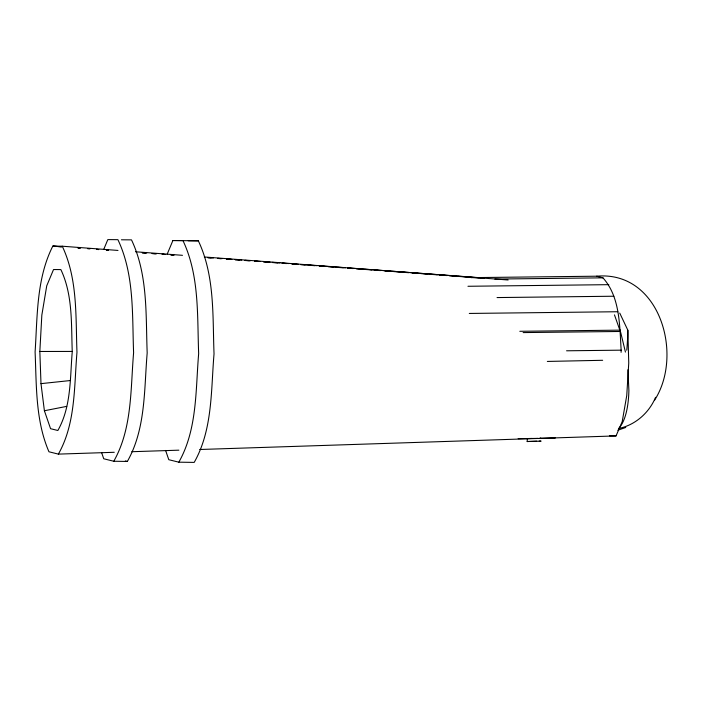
<?xml version="1.0" encoding="UTF-8"?>
<svg xmlns="http://www.w3.org/2000/svg" width="702" height="702" viewBox="0 0 702 702"><rect width="100%" height="100%" fill="white"/><g stroke="black" fill="none" stroke-linecap="round" stroke-linejoin="round"><path stroke-width="1.05" d="M621.086 352.307L621.165 350.166C619.541 325.737 620.27 297.157 602.948 277.834L596.665 276.202L471.095 277.641M39.838 351.474L41.839 315.101L46.736 285.811L53.536 269.533L60.863 269.586C72.929 295.094 71.192 324.184 72.253 351.684C69.998 378.132 71.341 406.677 57.854 430.493L50.562 428.694L44.393 410.749L40.988 383.643L39.838 351.474L72.227 351.43M627.921 369.743L628.895 390.514A80.528 29.326 78.4 0 1 618.594 428.527C635.257 425.105 649.104 412.855 655.58 397.306M103.756 249.342L107.827 239.601L117.91 239.672C134.53 274.798 132.134 314.856 133.599 352.72C130.493 389.145 132.345 428.448 113.768 461.249L103.729 458.766L101.614 452.606M167.181 254.177L172.885 240.532L182.968 240.602C199.587 275.728 197.192 315.786 198.657 353.65C195.551 390.075 197.402 429.378 178.826 462.179L168.787 459.705L165.611 450.447M199.701 449.499L616.04 435.907L622.218 421.577L626.746 395.586L628.755 363.013L627.842 330.212L619.726 313.066M58.371 454.115C75.798 423.332 74.061 386.46 76.974 352.281C75.605 316.751 77.852 279.168 62.259 246.209L52.799 246.139C36.32 278.729 37.46 316.418 35.1 351.965C36.548 385.468 35.39 420.384 48.956 451.781L58.371 454.115L114.25 452.29M113.768 461.249L127.352 461.442C145.919 428.641 144.068 389.338 147.183 352.913C145.718 315.049 148.104 274.991 131.493 239.865L121.411 239.794M654.51 400.28C683.95 354.87 659.819 270.463 596.665 276.202M617.804 430.229L625.763 427.474M44.393 410.749L66.734 406.37M40.988 383.643L70.033 380.572M539.197 441.128L541.093 441.119L527.176 441.532L527.377 438.522M527.176 441.532L536.697 441.189M539.97 438.197L540.821 438.118M131.774 451.719L178.887 450.175M537.793 438.39L518.164 438.671M539.978 438.329L555.256 437.899L553.088 437.679M532.046 438.469L527.088 438.548M547.341 361.433L602.658 360.293M494.849 279.071L602.948 277.834M467.962 286.276L608.818 284.661M497.042 297.569L613.881 296.226M469.287 313.443L617.786 311.732M519.813 331.291L620.27 330.133M523.148 332.59L620.331 331.476M566.567 350.798L621.165 350.166M188.259 240.751L198.341 240.821C214.961 275.947 212.566 316.005 214.031 353.869C210.925 390.294 212.776 429.598 194.2 462.399L178.826 462.179M172.885 240.532L198.341 240.821M609.433 435.784L616.04 435.907M80.098 248.157L77.913 247.999L80.098 248.183M87.741 248.727L89.926 248.885M96.481 249.368L98.666 249.535M142.339 252.764L146.709 253.08M152.167 253.483L156.537 253.808M165.277 254.457L162.004 254.212L164.189 254.457M172.92 255.019L170.735 254.861L174.026 255.186M207.862 257.608L213.32 258.011M217.69 258.327L222.06 258.652M226.43 258.977L231.888 259.38M235.161 259.626L241.716 260.109M244.989 260.345L250.456 260.749M254.817 261.074L260.284 261.477M263.557 261.723L270.112 262.206M272.297 262.364L279.94 262.934M282.125 263.092L288.671 263.575M291.953 263.82L298.499 264.303M300.684 264.47L317.067 265.681M319.252 265.839L345.463 267.778M347.639 267.936L478.685 277.623M96.481 249.403L98.666 249.561M142.348 252.825L145.63 253.071M152.176 253.554L155.458 253.799M207.88 257.713L211.153 257.959M217.708 258.45L220.981 258.696M226.439 259.099L230.809 259.424M235.179 259.749L239.549 260.073M245.007 260.486L249.377 260.811M254.835 261.223L258.117 261.46M263.575 261.872L267.945 262.197M272.315 262.522L277.773 262.934M282.143 263.259L286.513 263.583M291.971 263.987L296.341 264.312M300.702 264.645L305.072 264.97M309.442 265.295L314.9 265.698M319.27 266.023L324.736 266.435M328.01 266.681L333.468 267.085M337.837 267.409L343.296 267.822M347.665 268.146L353.124 268.55M356.405 268.796L361.863 269.208M365.137 269.454L371.691 269.937M374.973 270.182L380.431 270.595M384.801 270.919L390.259 271.323M393.532 271.569L400.087 272.06M402.272 272.218L408.827 272.709M412.1 272.955L418.655 273.447M420.84 273.604L427.386 274.096M430.668 274.342L437.223 274.833M439.399 274.991L447.051 275.561M449.236 275.728L455.782 276.211M457.967 276.377L484.178 278.334M62.259 246.209L117.989 250.438M135.477 251.764L182.467 255.317M204.326 256.976L508.134 279.993M125.342 460.951L127.352 461.442M614.469 314.882L620.752 332.669L625.438 352.088M627.825 330.23A78.089 21.648 -83.4 0 1 626.772 350.228M61.53 246.788L52.799 246.139L61.539 246.797M108.494 250.263L106.309 250.096L108.494 250.298"/></g></svg>
